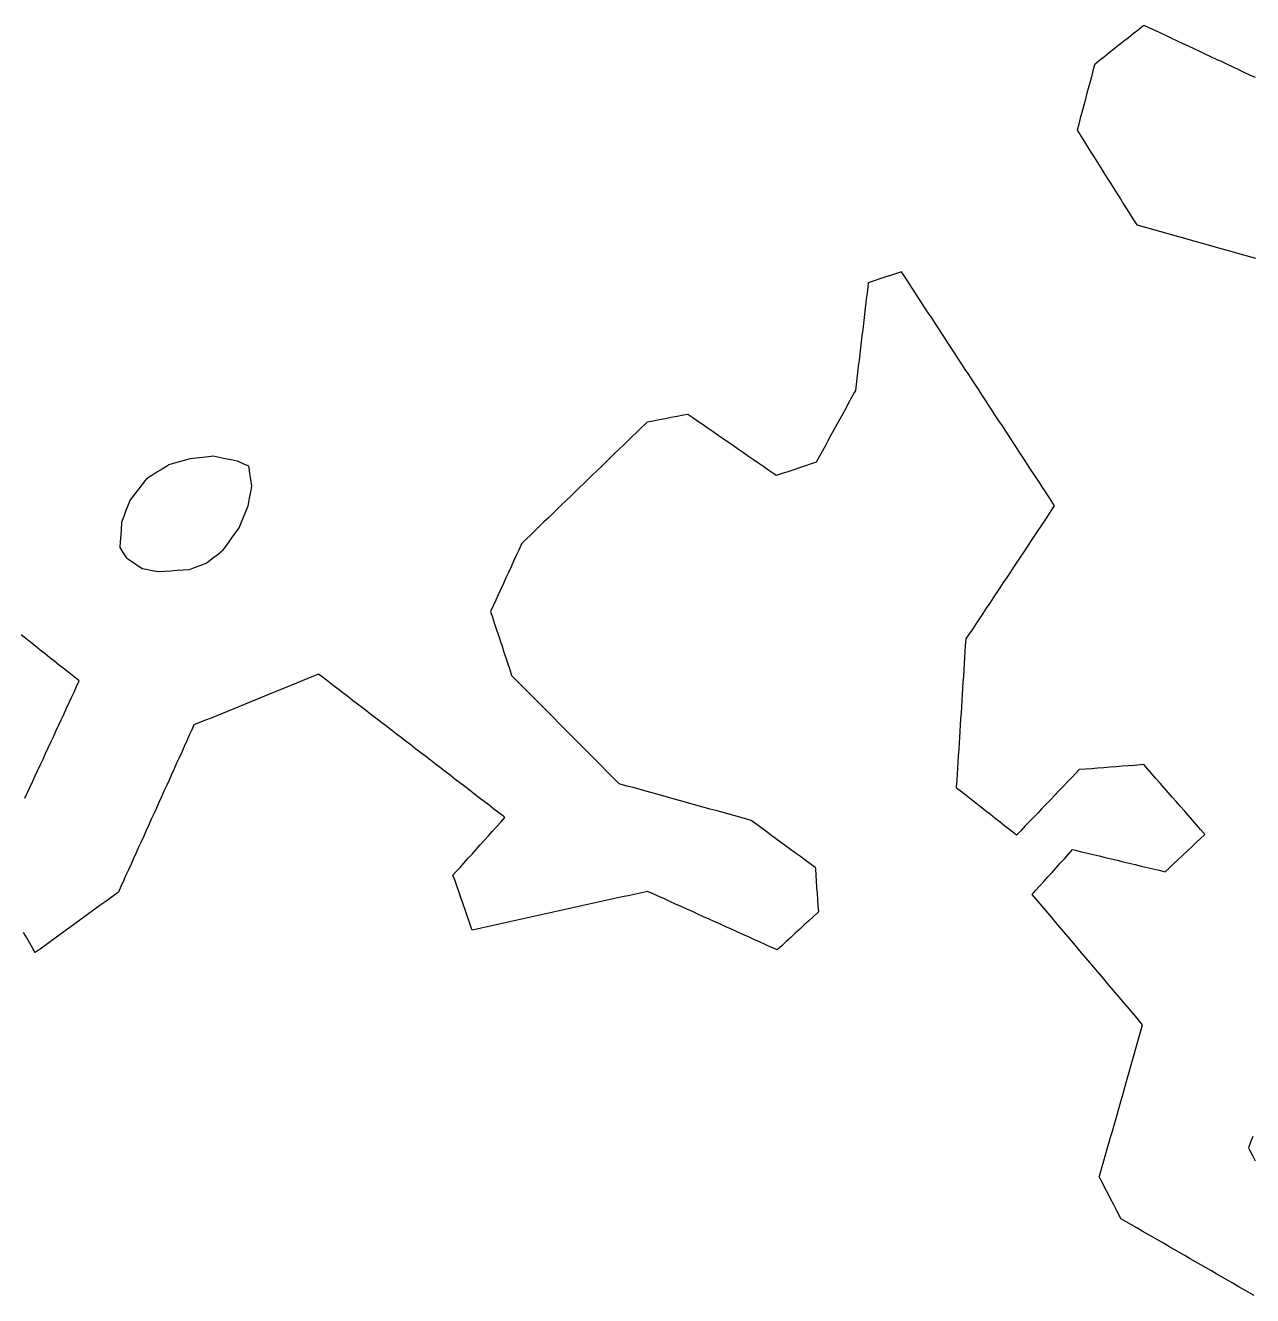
# Model space of a CAD drawing. Header units: millimetres. Extents: x 32 to 3054, y 42 to 5568.
# Drawn here: x 612 to 811.7, y 4160.3 to 4367 of the extents above; entities that cross this region are included whole.
import ezdxf

# ---------------------------------------------------------------- set-up
doc = ezdxf.new("R2010")
doc.units = ezdxf.units.MM
for name, color, linetype in [('ALL_ISLANDS', 7, 'Continuous'), ('OUTLINE_ISLAND_01', 7, 'Continuous'), ('OUTLINE_ISLAND_47', 7, 'Continuous')]:
    doc.layers.add(name, color=color, linetype=linetype)

msp = doc.modelspace()

# ---------------------------------------------------------------- linework, layer by layer
at = {"layer": 'ALL_ISLANDS'}
for points in [[(812.1095, 4358.5229), (811.2043, 4358.9479), (810.2991, 4359.3729), (809.3939, 4359.7978), (808.4887, 4360.2228), (807.5835, 4360.6478), (806.6783, 4361.0728), (805.7731, 4361.4978), (804.8679, 4361.9228), (803.9627, 4362.3477), (803.0575, 4362.7727), (802.1523, 4363.1977), (801.2471, 4363.6227), (800.3419, 4364.0477), (799.4367, 4364.4727), (798.5315, 4364.8976), (797.6263, 4365.3226), (796.7211, 4365.7476), (795.8159, 4366.1726), (794.9107, 4366.5976), (794.0055, 4367.0225), (793.8193, 4366.8758), (793.0339, 4366.2569), (792.2485, 4365.6379), (791.4631, 4365.0189), (790.6777, 4364.3999), (789.8923, 4363.7809), (789.1069, 4363.162), (788.3215, 4362.543), (787.5361, 4361.924), (786.7507, 4361.305), (785.9653, 4360.686), (785.9414, 4360.5968), (785.6835, 4359.6306), (785.4256, 4358.6645), (785.1677, 4357.6983), (784.9098, 4356.7321), (784.6519, 4355.766), (784.394, 4354.7998), (784.1361, 4353.8336), (783.8782, 4352.8675), (783.6203, 4351.9013), (783.3624, 4350.9351), (783.1044, 4349.9689), (783.2167, 4349.7907), (783.7495, 4348.9445), (784.2823, 4348.0983), (784.8152, 4347.2521), (785.348, 4346.4059), (785.8808, 4345.5596), (786.4137, 4344.7134), (786.9465, 4343.8672), (787.4793, 4343.021), (788.0122, 4342.1748), (788.545, 4341.3285), (789.0778, 4340.4823), (789.6107, 4339.6361), (790.1435, 4338.7899), (790.6763, 4337.9437), (791.2092, 4337.0975), (791.742, 4336.2512), (792.2748, 4335.405), (792.8077, 4334.5588), (792.8541, 4334.5458), (793.8168, 4334.2754), (794.7796, 4334.005), (795.7423, 4333.7346), (796.7051, 4333.4642), (797.6678, 4333.1939), (798.6306, 4332.9235), (799.5933, 4332.6531), (800.5561, 4332.3827), (801.5189, 4332.1123), (802.4816, 4331.842), (803.4444, 4331.5716), (804.4071, 4331.3012), (805.3699, 4331.0308), (806.3326, 4330.7604), (807.2954, 4330.4901), (808.2581, 4330.2197), (809.2209, 4329.9493), (810.1836, 4329.6789), (811.1464, 4329.4085), (812.1091, 4329.1382)], [(811.8885, 4160.3339), (811.0226, 4160.8342), (810.1568, 4161.3345), (809.2909, 4161.8348), (808.4251, 4162.3352), (807.5592, 4162.8355), (806.6934, 4163.3358), (805.8276, 4163.8361), (804.9617, 4164.3364), (804.0959, 4164.8367), (803.23, 4165.337), (802.3642, 4165.8374), (801.4983, 4166.3377), (800.6325, 4166.838), (799.7666, 4167.3383), (798.9008, 4167.8386), (798.035, 4168.3389), (797.1691, 4168.8392), (796.3033, 4169.3396), (795.4374, 4169.8399), (794.5716, 4170.3402), (793.7057, 4170.8405), (792.8399, 4171.3408), (791.9741, 4171.8411), (791.1082, 4172.3414), (790.2424, 4172.8418), (789.9353, 4173.4358), (789.476, 4174.3241), (789.0167, 4175.2124), (788.5574, 4176.1007), (788.0982, 4176.989), (787.6389, 4177.8773), (787.1796, 4178.7656), (786.7204, 4179.6538), (786.9201, 4180.3555), (787.194, 4181.3173), (787.4678, 4182.2791), (787.7416, 4183.2408), (788.0155, 4184.2026), (788.2893, 4185.1644), (788.5631, 4186.1262), (788.8369, 4187.0879), (789.1108, 4188.0497), (789.3846, 4189.0115), (789.6584, 4189.9733), (789.9323, 4190.9351), (790.2061, 4191.8968), (790.4799, 4192.8586), (790.7538, 4193.8204), (791.0276, 4194.7822), (791.3014, 4195.7439), (791.5752, 4196.7057), (791.8491, 4197.6675), (792.1229, 4198.6293), (792.3967, 4199.5911), (792.6706, 4200.5528), (792.9444, 4201.5146), (793.2182, 4202.4764), (793.4921, 4203.4382), (793.7659, 4204.3999), (793.2442, 4205.0157), (792.5978, 4205.7787), (791.9514, 4206.5416), (791.305, 4207.3046), (790.6586, 4208.0676), (790.0122, 4208.8306), (789.3657, 4209.5936), (788.7193, 4210.3566), (788.0729, 4211.1196), (787.4265, 4211.8825), (786.7801, 4212.6455), (786.1337, 4213.4085), (785.4873, 4214.1715), (784.8408, 4214.9345), (784.1944, 4215.6975), (783.548, 4216.4605), (782.9016, 4217.2235), (782.2552, 4217.9864), (781.6088, 4218.7494), (780.9624, 4219.5124), (780.3159, 4220.2754), (779.6695, 4221.0384), (779.0231, 4221.8014), (778.3767, 4222.5644), (777.7303, 4223.3273), (777.0839, 4224.0903), (776.4375, 4224.8533), (775.791, 4225.6163), (776.344, 4226.2291), (777.014, 4226.9714), (777.684, 4227.7138), (778.354, 4228.4562), (779.024, 4229.1985), (779.694, 4229.9409), (780.364, 4230.6833), (781.034, 4231.4257), (781.7039, 4232.168), (782.3739, 4232.9104), (782.8254, 4232.8021), (783.7978, 4232.5687), (784.7702, 4232.3353), (785.7426, 4232.102), (786.715, 4231.8686), (787.6874, 4231.6353), (788.6598, 4231.4019), (789.6321, 4231.1686), (790.6045, 4230.9352), (791.5769, 4230.7018), (792.5493, 4230.4685), (793.5217, 4230.2351), (794.4941, 4230.0018), (795.4665, 4229.7684), (796.4389, 4229.5351), (797.4113, 4229.3017), (798.0645, 4229.9126), (798.7948, 4230.5956), (799.5252, 4231.2787), (800.2556, 4231.9617), (800.9859, 4232.6448), (801.7163, 4233.3278), (802.4467, 4234.0109), (803.177, 4234.6939), (803.9074, 4235.377), (803.8451, 4235.4481), (803.186, 4236.2002), (802.527, 4236.9523), (801.8679, 4237.7044), (801.2089, 4238.4565), (800.5498, 4239.2086), (799.8908, 4239.9607), (799.2317, 4240.7128), (798.5727, 4241.4649), (797.9136, 4242.217), (797.2546, 4242.9691), (796.5955, 4243.7212), (795.9365, 4244.4733), (795.2774, 4245.2254), (794.6184, 4245.9775), (793.9593, 4246.7296), (793.4289, 4246.6888), (792.4319, 4246.6122), (791.4348, 4246.5356), (790.4378, 4246.459), (789.4407, 4246.3824), (788.4436, 4246.3058), (787.4466, 4246.2292), (786.4495, 4246.1526), (785.4525, 4246.076), (784.4554, 4245.9994), (783.4583, 4245.9228), (782.9203, 4245.3611), (782.2285, 4244.639), (781.5368, 4243.9168), (780.845, 4243.1947), (780.1533, 4242.4726), (779.4615, 4241.7504), (778.7698, 4241.0283), (778.0781, 4240.3061), (777.3863, 4239.584), (776.6946, 4238.8619), (776.0028, 4238.1397), (775.3111, 4237.4176), (774.6193, 4236.6955), (773.9276, 4235.9733), (773.2358, 4235.2512), (772.9194, 4235.5005), (772.134, 4236.1195), (771.3485, 4236.7384), (770.5631, 4237.3574), (769.7777, 4237.9763), (768.9922, 4238.5953), (768.2068, 4239.2142), (767.4214, 4239.8332), (766.6359, 4240.4521), (765.8505, 4241.071), (765.0651, 4241.69), (764.2797, 4242.3089), (763.4942, 4242.9279), (763.5107, 4243.1869), (763.5743, 4244.1848), (763.6378, 4245.1828), (763.7014, 4246.1808), (763.765, 4247.1788), (763.8285, 4248.1767), (763.8921, 4249.1747), (763.9557, 4250.1727), (764.0192, 4251.1707), (764.0828, 4252.1687), (764.1464, 4253.1666), (764.2099, 4254.1646), (764.2735, 4255.1626), (764.3371, 4256.1606), (764.4006, 4257.1585), (764.4642, 4258.1565), (764.5278, 4259.1545), (764.5913, 4260.1525), (764.6549, 4261.1504), (764.7185, 4262.1484), (764.782, 4263.1464), (764.8456, 4264.1444), (764.9092, 4265.1424), (764.9727, 4266.1403), (765.0363, 4267.1383), (765.0688, 4267.1872), (765.6218, 4268.0204), (766.1749, 4268.8535), (766.728, 4269.6866), (767.281, 4270.5198), (767.8341, 4271.3529), (768.3872, 4272.186), (768.9403, 4273.0192), (769.4933, 4273.8523), (770.0464, 4274.6854), (770.5995, 4275.5186), (771.1525, 4276.3517), (771.7056, 4277.1849), (772.2587, 4278.018), (772.8117, 4278.8511), (773.3648, 4279.6843), (773.9179, 4280.5174), (774.471, 4281.3505), (775.024, 4282.1837), (775.5771, 4283.0168), (776.1302, 4283.8499), (776.6832, 4284.6831), (777.2363, 4285.5162), (777.7894, 4286.3493), (778.3424, 4287.1825), (778.8955, 4288.0156), (779.4486, 4288.8487), (779.1592, 4289.2909), (778.6116, 4290.1276), (778.0639, 4290.9643), (777.5163, 4291.801), (776.9687, 4292.6378), (776.421, 4293.4745), (775.8734, 4294.3112), (775.3258, 4295.1479), (774.7782, 4295.9846), (774.2305, 4296.8214), (773.6829, 4297.6581), (773.1353, 4298.4948), (772.5876, 4299.3315), (772.04, 4300.1682), (771.4924, 4301.005), (770.9447, 4301.8417), (770.3971, 4302.6784), (769.8495, 4303.5151), (769.3018, 4304.3518), (768.7542, 4305.1886), (768.2066, 4306.0253), (767.6589, 4306.862), (767.1113, 4307.6987), (766.5637, 4308.5354), (766.0161, 4309.3722), (765.4684, 4310.2089), (764.9208, 4311.0456), (764.3732, 4311.8823), (763.8255, 4312.719), (763.2779, 4313.5558), (762.7303, 4314.3925), (762.1826, 4315.2292), (761.635, 4316.0659), (761.0874, 4316.9026), (760.5397, 4317.7394), (759.9921, 4318.5761), (759.4445, 4319.4128), (758.8968, 4320.2495), (758.3492, 4321.0862), (757.8016, 4321.923), (757.254, 4322.7597), (756.7063, 4323.5964), (756.1587, 4324.4331), (755.6111, 4325.2698), (755.0634, 4326.1066), (754.5158, 4326.9433), (753.8617, 4326.7229), (752.914, 4326.4037), (751.9663, 4326.0844), (751.0186, 4325.7652), (750.071, 4325.446), (749.1233, 4325.1267), (749.0452, 4324.4691), (748.9272, 4323.4761), (748.8093, 4322.483), (748.6913, 4321.49), (748.5733, 4320.497), (748.4554, 4319.504), (748.3374, 4318.511), (748.2194, 4317.5179), (748.1015, 4316.5249), (747.9835, 4315.5319), (747.8656, 4314.5389), (747.7476, 4313.5459), (747.6296, 4312.5529), (747.5117, 4311.5598), (747.3937, 4310.5668), (747.2758, 4309.5738), (747.1578, 4308.5808), (747.0398, 4307.5878), (746.9025, 4307.3373), (746.4218, 4306.4605), (745.941, 4305.5836), (745.4602, 4304.7068), (744.9795, 4303.8299), (744.4987, 4302.9531), (744.018, 4302.0762), (743.5372, 4301.1994), (743.0564, 4300.3225), (742.5757, 4299.4457), (742.0949, 4298.5688), (741.6142, 4297.692), (741.1334, 4296.8151), (740.6526, 4295.9383), (739.8619, 4295.6738), (738.9135, 4295.3567), (737.9651, 4295.0396), (737.0167, 4294.7224), (736.0683, 4294.4053), (735.1199, 4294.0882), (734.1716, 4293.771), (733.77, 4294.0485), (732.9473, 4294.6169), (732.1246, 4295.1854), (731.3018, 4295.7538), (730.4791, 4296.3223), (729.6564, 4296.8907), (728.8337, 4297.4591), (728.0109, 4298.0276), (727.1882, 4298.596), (726.3655, 4299.1645), (725.5428, 4299.7329), (724.72, 4300.3013), (723.8973, 4300.8698), (723.0746, 4301.4382), (722.2519, 4302.0067), (721.4291, 4302.5751), (720.6064, 4303.1435), (719.7837, 4303.712), (719.0482, 4303.5733), (718.0655, 4303.3881), (717.0828, 4303.2029), (716.1001, 4303.0176), (715.1174, 4302.8324), (714.1347, 4302.6471), (713.1521, 4302.4619), (712.8941, 4302.2123), (712.1755, 4301.517), (711.4568, 4300.8216), (710.7382, 4300.1262), (710.0195, 4299.4309), (709.3008, 4298.7355), (708.5822, 4298.0401), (707.8635, 4297.3448), (707.1449, 4296.6494), (706.4262, 4295.9541), (705.7075, 4295.2587), (704.9889, 4294.5633), (704.2702, 4293.868), (703.5516, 4293.1726), (702.8329, 4292.4772), (702.1143, 4291.7819), (701.3956, 4291.0865), (700.6769, 4290.3911), (699.9583, 4289.6958), (699.2396, 4289.0004), (698.521, 4288.305), (697.8023, 4287.6097), (697.0837, 4286.9143), (696.365, 4286.219), (695.6463, 4285.5236), (694.9277, 4284.8282), (694.209, 4284.1329), (693.4904, 4283.4375), (692.7717, 4282.7421), (692.6877, 4282.559), (692.2707, 4281.65), (691.8538, 4280.7411), (691.4368, 4279.8322), (691.0199, 4278.9233), (690.6029, 4278.0143), (690.186, 4277.1054), (689.769, 4276.1965), (689.3521, 4275.2875), (688.9351, 4274.3786), (688.5182, 4273.4697), (688.1012, 4272.5608), (687.6843, 4271.6518), (687.9813, 4270.7512), (688.2946, 4269.8015), (688.6078, 4268.8518), (688.921, 4267.9021), (689.2343, 4266.9525), (689.5475, 4266.0028), (689.8607, 4265.0531), (690.174, 4264.1034), (690.4872, 4263.1538), (690.8004, 4262.2041), (691.1137, 4261.2544), (691.6461, 4260.7174), (692.3502, 4260.0072), (693.0542, 4259.2971), (693.7583, 4258.5869), (694.4623, 4257.8768), (695.1664, 4257.1666), (695.8704, 4256.4564), (696.5745, 4255.7463), (697.2785, 4255.0361), (697.9826, 4254.326), (698.6866, 4253.6158), (699.3907, 4252.9057), (700.0947, 4252.1955), (700.7987, 4251.4854), (701.5028, 4250.7752), (702.2068, 4250.0651), (702.9109, 4249.3549), (703.6149, 4248.6448), (704.319, 4247.9346), (705.023, 4247.2245), (705.7271, 4246.5143), (706.4311, 4245.8042), (707.1352, 4245.094), (707.8392, 4244.3839), (708.5433, 4243.6737), (708.8891, 4243.5777), (709.8526, 4243.3103), (710.8162, 4243.0429), (711.7798, 4242.7755), (712.7434, 4242.5081), (713.707, 4242.2407), (714.6706, 4241.9733), (715.6341, 4241.7059), (716.5977, 4241.4385), (717.5613, 4241.1711), (718.5249, 4240.9037), (719.4885, 4240.6363), (720.4521, 4240.3689), (721.4157, 4240.1015), (722.3792, 4239.8341), (723.3428, 4239.5667), (724.3064, 4239.2993), (725.27, 4239.0319), (726.2336, 4238.7645), (727.1972, 4238.497), (728.1607, 4238.2296), (729.1243, 4237.9622), (730.0879, 4237.6948), (730.8342, 4237.1459), (731.6398, 4236.5534), (732.4454, 4235.9609), (733.251, 4235.3684), (734.0566, 4234.7759), (734.8621, 4234.1835), (735.6677, 4233.591), (736.4733, 4232.9985), (737.2789, 4232.406), (738.0844, 4231.8135), (738.89, 4231.221), (739.6956, 4230.6285), (740.5012, 4230.036), (740.5213, 4229.7511), (740.5917, 4228.7536), (740.6622, 4227.7561), (740.7326, 4226.7586), (740.803, 4225.761), (740.8735, 4224.7635), (740.9439, 4223.766), (741.0144, 4222.7685), (740.9294, 4222.6901), (740.1944, 4222.012), (739.4594, 4221.3339), (738.7245, 4220.6558), (737.9895, 4219.9777), (737.2545, 4219.2997), (736.5195, 4218.6216), (735.7846, 4217.9435), (735.0496, 4217.2654), (734.3146, 4216.5873), (734.1826, 4216.6468), (733.2711, 4217.0582), (732.3596, 4217.4695), (731.4481, 4217.8808), (730.5367, 4218.2921), (729.6252, 4218.7035), (728.7137, 4219.1148), (727.8022, 4219.5261), (726.8907, 4219.9374), (725.9792, 4220.3488), (725.0677, 4220.7601), (724.1562, 4221.1714), (723.2447, 4221.5827), (722.3333, 4221.9941), (721.4218, 4222.4054), (720.5103, 4222.8167), (719.5988, 4223.228), (718.6873, 4223.6393), (717.7758, 4224.0507), (716.8643, 4224.462), (715.9528, 4224.8733), (715.0413, 4225.2846), (714.1299, 4225.696), (713.2184, 4226.1073), (712.9878, 4226.0565), (712.0112, 4225.8415), (711.0346, 4225.6264), (710.058, 4225.4113), (709.0814, 4225.1963), (708.1048, 4224.9812), (707.1282, 4224.7661), (706.1516, 4224.5511), (705.175, 4224.336), (704.1984, 4224.121), (703.2218, 4223.9059), (702.2452, 4223.6908), (701.2686, 4223.4758), (700.292, 4223.2607), (699.3154, 4223.0456), (698.3388, 4222.8306), (697.3622, 4222.6155), (696.3856, 4222.4005), (695.409, 4222.1854), (694.4324, 4221.9703), (693.4558, 4221.7553), (692.4792, 4221.5402), (691.5026, 4221.3251), (690.526, 4221.1101), (689.5494, 4220.895), (688.5728, 4220.68), (687.5962, 4220.4649), (686.6196, 4220.2498), (685.643, 4220.0348), (684.6664, 4219.8197), (684.517, 4220.2508), (684.1897, 4221.1957), (683.8623, 4222.1406), (683.5349, 4223.0855), (683.2075, 4224.0304), (682.8801, 4224.9752), (682.5527, 4225.9201), (682.2254, 4226.865), (681.898, 4227.8099), (681.5706, 4228.7548), (681.9892, 4229.2193), (682.6586, 4229.9621), (683.3281, 4230.705), (683.9976, 4231.4478), (684.667, 4232.1907), (685.3365, 4232.9335), (686.006, 4233.6764), (686.6754, 4234.4192), (687.3449, 4235.1621), (688.0144, 4235.9049), (688.6838, 4236.6477), (689.3533, 4237.3906), (690.0228, 4238.1334), (689.8167, 4238.2919), (689.0241, 4238.9016), (688.2315, 4239.5114), (687.4389, 4240.1211), (686.6462, 4240.7308), (685.8536, 4241.3405), (685.061, 4241.9502), (684.2684, 4242.56), (683.4758, 4243.1697), (682.6831, 4243.7794), (681.8905, 4244.3891), (681.0979, 4244.9988), (680.3053, 4245.6085), (679.5127, 4246.2183), (678.7201, 4246.828), (677.9274, 4247.4377), (677.1348, 4248.0474), (676.3422, 4248.6571), (675.5496, 4249.2669), (674.757, 4249.8766), (673.9643, 4250.4863), (673.1717, 4251.096), (672.3791, 4251.7057), (671.5865, 4252.3154), (670.7939, 4252.9252), (670.0013, 4253.5349), (669.2086, 4254.1446), (668.416, 4254.7543), (667.6234, 4255.364), (666.8308, 4255.9738), (666.0382, 4256.5835), (665.2455, 4257.1932), (664.4529, 4257.8029), (663.6603, 4258.4126), (662.8677, 4259.0223), (662.0751, 4259.6321), (661.2825, 4260.2418), (660.4898, 4260.8515), (659.6972, 4261.4612), (658.871, 4261.1239), (657.9452, 4260.7459), (657.0194, 4260.3679), (656.0935, 4259.9899), (655.1677, 4259.6119), (654.2419, 4259.2339), (653.3161, 4258.8559), (652.3903, 4258.4779), (651.4645, 4258.0999), (650.5387, 4257.7219), (649.6129, 4257.3439), (648.6871, 4256.9659), (647.7613, 4256.588), (646.8355, 4256.21), (645.9097, 4255.832), (644.9839, 4255.454), (644.058, 4255.076), (643.1322, 4254.698), (642.2064, 4254.32), (641.2806, 4253.942), (640.3548, 4253.564), (639.429, 4253.186), (639.0799, 4252.4138), (638.668, 4251.5026), (638.2561, 4250.5913), (637.8441, 4249.6801), (637.4322, 4248.7689), (637.0203, 4247.8577), (636.6084, 4246.9465), (636.1964, 4246.0352), (635.7845, 4245.124), (635.3726, 4244.2128), (634.9607, 4243.3016), (634.5487, 4242.3904), (634.1368, 4241.4792), (633.7249, 4240.5679), (633.313, 4239.6567), (632.901, 4238.7455), (632.4891, 4237.8343), (632.0772, 4236.9231), (631.6653, 4236.0118), (631.2534, 4235.1006), (630.8414, 4234.1894), (630.4295, 4233.2782), (630.0176, 4232.367), (629.6057, 4231.4558), (629.1937, 4230.5445), (628.7818, 4229.6333), (628.3699, 4228.7221), (627.958, 4227.8109), (627.546, 4226.8997), (627.1341, 4225.9884), (626.5376, 4225.5543), (625.7291, 4224.9658), (624.9206, 4224.3773), (624.112, 4223.7889), (623.3035, 4223.2004), (622.495, 4222.6119), (621.6865, 4222.0235), (620.8779, 4221.435), (620.0694, 4220.8465), (619.2609, 4220.2581), (618.4524, 4219.6696), (617.6439, 4219.0811), (616.8353, 4218.4927), (616.0268, 4217.9042), (615.2183, 4217.3157), (614.4098, 4216.7273), (613.6013, 4216.1388), (613.2135, 4216.8117), (612.7142, 4217.6782), (612.2149, 4218.5446), (611.7156, 4219.411)], [(611.9405, 4241.296), (612.3605, 4242.2036), (612.7805, 4243.1111), (613.2004, 4244.0186), (613.6204, 4244.9262), (614.0404, 4245.8337), (614.4604, 4246.7412), (614.8804, 4247.6488), (615.3003, 4248.5563), (615.7203, 4249.4638), (616.1403, 4250.3714), (616.5603, 4251.2789), (616.9803, 4252.1864), (617.4003, 4253.094), (617.8202, 4254.0015), (618.2402, 4254.909), (618.6602, 4255.8166), (619.0802, 4256.7241), (619.5002, 4257.6316), (619.9201, 4258.5392), (620.3401, 4259.4467), (620.7601, 4260.3542), (620.6988, 4260.4028), (619.9154, 4261.0244), (619.132, 4261.6459), (618.3487, 4262.2674), (617.5653, 4262.8889), (616.7819, 4263.5105), (615.9985, 4264.132), (615.2151, 4264.7535), (614.4317, 4265.375), (613.6483, 4265.9966), (612.8649, 4266.6181), (612.0815, 4267.2396), (611.2981, 4267.8611)], [(811.6753, 4186.235), (811.3367, 4185.2941), (810.998, 4184.3532), (811.1648, 4184.0265), (811.6195, 4183.1359), (812.0743, 4182.2453)]]:
    msp.add_lwpolyline(points, dxfattribs=at)
msp.add_lwpolyline([(648.3581, 4295.2884), (647.4419, 4295.6892), (646.5258, 4296.0901), (646.4606, 4296.1037), (645.4816, 4296.3076), (644.5027, 4296.5115), (643.5237, 4296.7155), (642.5447, 4296.9194), (641.7878, 4296.8353), (640.7939, 4296.7249), (639.8, 4296.6145), (638.8061, 4296.504), (638.1915, 4296.327), (637.2305, 4296.0503), (636.2696, 4295.7736), (635.3086, 4295.4969), (635.0997, 4295.3659), (634.2524, 4294.8347), (633.4051, 4294.3035), (632.5578, 4293.7724), (631.7106, 4293.2412), (631.449, 4292.9034), (630.8367, 4292.1127), (630.2245, 4291.322), (629.6123, 4290.5314), (629, 4289.7407), (628.721, 4288.9976), (628.3695, 4288.0614), (628.018, 4287.1252), (627.6664, 4286.189), (627.6567, 4286.0553), (627.5839, 4285.0579), (627.5111, 4284.0606), (627.4383, 4283.0632), (627.3655, 4282.0659), (627.8728, 4281.2591), (628.4052, 4280.4125), (628.5041, 4280.3452), (629.3306, 4279.7822), (630.1571, 4279.2192), (630.9835, 4278.6562), (631.6791, 4278.5271), (632.6623, 4278.3446), (633.6455, 4278.162), (633.6901, 4278.1649), (634.6881, 4278.2289), (635.686, 4278.2929), (636.684, 4278.3569), (637.6819, 4278.4209), (638.6799, 4278.4848), (639.5178, 4278.8017), (640.4531, 4279.1553), (641.3885, 4279.509), (641.8268, 4279.845), (642.6204, 4280.4534), (643.414, 4281.0618), (644.2077, 4281.6702), (644.455, 4282.0177), (645.0348, 4282.8325), (645.6145, 4283.6473), (646.1943, 4284.462), (646.7741, 4285.2768), (647.1043, 4286.0875), (647.4816, 4287.0136), (647.8588, 4287.9397), (648.2361, 4288.8658), (648.2804, 4289.0928), (648.4718, 4290.0744), (648.6632, 4291.0559), (648.8546, 4292.0374), (648.842, 4292.1198), (648.691, 4293.1084), (648.54, 4294.0969), (648.3891, 4295.0855)], close=True, dxfattribs=at)
at = {"layer": 'OUTLINE_ISLAND_01'}
for points in [[(812.1095, 4358.5229), (811.2043, 4358.9479), (810.2991, 4359.3729), (809.3939, 4359.7978), (808.4887, 4360.2228), (807.5835, 4360.6478), (806.6783, 4361.0728), (805.7731, 4361.4978), (804.8679, 4361.9228), (803.9627, 4362.3477), (803.0575, 4362.7727), (802.1523, 4363.1977), (801.2471, 4363.6227), (800.3419, 4364.0477), (799.4367, 4364.4727), (798.5315, 4364.8976), (797.6263, 4365.3226), (796.7211, 4365.7476), (795.8159, 4366.1726), (794.9107, 4366.5976), (794.0055, 4367.0225), (793.8193, 4366.8758), (793.0339, 4366.2569), (792.2485, 4365.6379), (791.4631, 4365.0189), (790.6777, 4364.3999), (789.8923, 4363.7809), (789.1069, 4363.162), (788.3215, 4362.543), (787.5361, 4361.924), (786.7507, 4361.305), (785.9653, 4360.686), (785.9414, 4360.5968), (785.6835, 4359.6306), (785.4256, 4358.6645), (785.1677, 4357.6983), (784.9098, 4356.7321), (784.6519, 4355.766), (784.394, 4354.7998), (784.1361, 4353.8336), (783.8782, 4352.8675), (783.6203, 4351.9013), (783.3624, 4350.9351), (783.1044, 4349.9689), (783.2167, 4349.7907), (783.7495, 4348.9445), (784.2823, 4348.0983), (784.8152, 4347.2521), (785.348, 4346.4059), (785.8808, 4345.5596), (786.4137, 4344.7134), (786.9465, 4343.8672), (787.4793, 4343.021), (788.0122, 4342.1748), (788.545, 4341.3285), (789.0778, 4340.4823), (789.6107, 4339.6361), (790.1435, 4338.7899), (790.6763, 4337.9437), (791.2092, 4337.0975), (791.742, 4336.2512), (792.2748, 4335.405), (792.8077, 4334.5588), (792.8541, 4334.5458), (793.8168, 4334.2754), (794.7796, 4334.005), (795.7423, 4333.7346), (796.7051, 4333.4642), (797.6678, 4333.1939), (798.6306, 4332.9235), (799.5933, 4332.6531), (800.5561, 4332.3827), (801.5189, 4332.1123), (802.4816, 4331.842), (803.4444, 4331.5716), (804.4071, 4331.3012), (805.3699, 4331.0308), (806.3326, 4330.7604), (807.2954, 4330.4901), (808.2581, 4330.2197), (809.2209, 4329.9493), (810.1836, 4329.6789), (811.1464, 4329.4085), (812.1091, 4329.1382)], [(811.8885, 4160.3339), (811.0226, 4160.8342), (810.1568, 4161.3345), (809.2909, 4161.8348), (808.4251, 4162.3352), (807.5592, 4162.8355), (806.6934, 4163.3358), (805.8276, 4163.8361), (804.9617, 4164.3364), (804.0959, 4164.8367), (803.23, 4165.337), (802.3642, 4165.8374), (801.4983, 4166.3377), (800.6325, 4166.838), (799.7666, 4167.3383), (798.9008, 4167.8386), (798.035, 4168.3389), (797.1691, 4168.8392), (796.3033, 4169.3396), (795.4374, 4169.8399), (794.5716, 4170.3402), (793.7057, 4170.8405), (792.8399, 4171.3408), (791.9741, 4171.8411), (791.1082, 4172.3414), (790.2424, 4172.8418), (789.9353, 4173.4358), (789.476, 4174.3241), (789.0167, 4175.2124), (788.5574, 4176.1007), (788.0982, 4176.989), (787.6389, 4177.8773), (787.1796, 4178.7656), (786.7204, 4179.6538), (786.9201, 4180.3555), (787.194, 4181.3173), (787.4678, 4182.2791), (787.7416, 4183.2408), (788.0155, 4184.2026), (788.2893, 4185.1644), (788.5631, 4186.1262), (788.8369, 4187.0879), (789.1108, 4188.0497), (789.3846, 4189.0115), (789.6584, 4189.9733), (789.9323, 4190.9351), (790.2061, 4191.8968), (790.4799, 4192.8586), (790.7538, 4193.8204), (791.0276, 4194.7822), (791.3014, 4195.7439), (791.5752, 4196.7057), (791.8491, 4197.6675), (792.1229, 4198.6293), (792.3967, 4199.5911), (792.6706, 4200.5528), (792.9444, 4201.5146), (793.2182, 4202.4764), (793.4921, 4203.4382), (793.7659, 4204.3999), (793.2442, 4205.0157), (792.5978, 4205.7787), (791.9514, 4206.5416), (791.305, 4207.3046), (790.6586, 4208.0676), (790.0122, 4208.8306), (789.3657, 4209.5936), (788.7193, 4210.3566), (788.0729, 4211.1196), (787.4265, 4211.8825), (786.7801, 4212.6455), (786.1337, 4213.4085), (785.4873, 4214.1715), (784.8408, 4214.9345), (784.1944, 4215.6975), (783.548, 4216.4605), (782.9016, 4217.2235), (782.2552, 4217.9864), (781.6088, 4218.7494), (780.9624, 4219.5124), (780.3159, 4220.2754), (779.6695, 4221.0384), (779.0231, 4221.8014), (778.3767, 4222.5644), (777.7303, 4223.3273), (777.0839, 4224.0903), (776.4375, 4224.8533), (775.791, 4225.6163), (776.344, 4226.2291), (777.014, 4226.9714), (777.684, 4227.7138), (778.354, 4228.4562), (779.024, 4229.1985), (779.694, 4229.9409), (780.364, 4230.6833), (781.034, 4231.4257), (781.7039, 4232.168), (782.3739, 4232.9104), (782.8254, 4232.8021), (783.7978, 4232.5687), (784.7702, 4232.3353), (785.7426, 4232.102), (786.715, 4231.8686), (787.6874, 4231.6353), (788.6598, 4231.4019), (789.6321, 4231.1686), (790.6045, 4230.9352), (791.5769, 4230.7018), (792.5493, 4230.4685), (793.5217, 4230.2351), (794.4941, 4230.0018), (795.4665, 4229.7684), (796.4389, 4229.5351), (797.4113, 4229.3017), (798.0645, 4229.9126), (798.7948, 4230.5956), (799.5252, 4231.2787), (800.2556, 4231.9617), (800.9859, 4232.6448), (801.7163, 4233.3278), (802.4467, 4234.0109), (803.177, 4234.6939), (803.9074, 4235.377), (803.8451, 4235.4481), (803.186, 4236.2002), (802.527, 4236.9523), (801.8679, 4237.7044), (801.2089, 4238.4565), (800.5498, 4239.2086), (799.8908, 4239.9607), (799.2317, 4240.7128), (798.5727, 4241.4649), (797.9136, 4242.217), (797.2546, 4242.9691), (796.5955, 4243.7212), (795.9365, 4244.4733), (795.2774, 4245.2254), (794.6184, 4245.9775), (793.9593, 4246.7296), (793.4289, 4246.6888), (792.4319, 4246.6122), (791.4348, 4246.5356), (790.4378, 4246.459), (789.4407, 4246.3824), (788.4436, 4246.3058), (787.4466, 4246.2292), (786.4495, 4246.1526), (785.4525, 4246.076), (784.4554, 4245.9994), (783.4583, 4245.9228), (782.9203, 4245.3611), (782.2285, 4244.639), (781.5368, 4243.9168), (780.845, 4243.1947), (780.1533, 4242.4726), (779.4615, 4241.7504), (778.7698, 4241.0283), (778.0781, 4240.3061), (777.3863, 4239.584), (776.6946, 4238.8619), (776.0028, 4238.1397), (775.3111, 4237.4176), (774.6193, 4236.6955), (773.9276, 4235.9733), (773.2358, 4235.2512), (772.9194, 4235.5005), (772.134, 4236.1195), (771.3485, 4236.7384), (770.5631, 4237.3574), (769.7777, 4237.9763), (768.9922, 4238.5953), (768.2068, 4239.2142), (767.4214, 4239.8332), (766.6359, 4240.4521), (765.8505, 4241.071), (765.0651, 4241.69), (764.2797, 4242.3089), (763.4942, 4242.9279), (763.5107, 4243.1869), (763.5743, 4244.1848), (763.6378, 4245.1828), (763.7014, 4246.1808), (763.765, 4247.1788), (763.8285, 4248.1767), (763.8921, 4249.1747), (763.9557, 4250.1727), (764.0192, 4251.1707), (764.0828, 4252.1687), (764.1464, 4253.1666), (764.2099, 4254.1646), (764.2735, 4255.1626), (764.3371, 4256.1606), (764.4006, 4257.1585), (764.4642, 4258.1565), (764.5278, 4259.1545), (764.5913, 4260.1525), (764.6549, 4261.1504), (764.7185, 4262.1484), (764.782, 4263.1464), (764.8456, 4264.1444), (764.9092, 4265.1424), (764.9727, 4266.1403), (765.0363, 4267.1383), (765.0688, 4267.1872), (765.6218, 4268.0204), (766.1749, 4268.8535), (766.728, 4269.6866), (767.281, 4270.5198), (767.8341, 4271.3529), (768.3872, 4272.186), (768.9403, 4273.0192), (769.4933, 4273.8523), (770.0464, 4274.6854), (770.5995, 4275.5186), (771.1525, 4276.3517), (771.7056, 4277.1849), (772.2587, 4278.018), (772.8117, 4278.8511), (773.3648, 4279.6843), (773.9179, 4280.5174), (774.471, 4281.3505), (775.024, 4282.1837), (775.5771, 4283.0168), (776.1302, 4283.8499), (776.6832, 4284.6831), (777.2363, 4285.5162), (777.7894, 4286.3493), (778.3424, 4287.1825), (778.8955, 4288.0156), (779.4486, 4288.8487), (779.1592, 4289.2909), (778.6116, 4290.1276), (778.0639, 4290.9643), (777.5163, 4291.801), (776.9687, 4292.6378), (776.421, 4293.4745), (775.8734, 4294.3112), (775.3258, 4295.1479), (774.7782, 4295.9846), (774.2305, 4296.8214), (773.6829, 4297.6581), (773.1353, 4298.4948), (772.5876, 4299.3315), (772.04, 4300.1682), (771.4924, 4301.005), (770.9447, 4301.8417), (770.3971, 4302.6784), (769.8495, 4303.5151), (769.3018, 4304.3518), (768.7542, 4305.1886), (768.2066, 4306.0253), (767.6589, 4306.862), (767.1113, 4307.6987), (766.5637, 4308.5354), (766.0161, 4309.3722), (765.4684, 4310.2089), (764.9208, 4311.0456), (764.3732, 4311.8823), (763.8255, 4312.719), (763.2779, 4313.5558), (762.7303, 4314.3925), (762.1826, 4315.2292), (761.635, 4316.0659), (761.0874, 4316.9026), (760.5397, 4317.7394), (759.9921, 4318.5761), (759.4445, 4319.4128), (758.8968, 4320.2495), (758.3492, 4321.0862), (757.8016, 4321.923), (757.254, 4322.7597), (756.7063, 4323.5964), (756.1587, 4324.4331), (755.6111, 4325.2698), (755.0634, 4326.1066), (754.5158, 4326.9433), (753.8617, 4326.7229), (752.914, 4326.4037), (751.9663, 4326.0844), (751.0186, 4325.7652), (750.071, 4325.446), (749.1233, 4325.1267), (749.0452, 4324.4691), (748.9272, 4323.4761), (748.8093, 4322.483), (748.6913, 4321.49), (748.5733, 4320.497), (748.4554, 4319.504), (748.3374, 4318.511), (748.2194, 4317.5179), (748.1015, 4316.5249), (747.9835, 4315.5319), (747.8656, 4314.5389), (747.7476, 4313.5459), (747.6296, 4312.5529), (747.5117, 4311.5598), (747.3937, 4310.5668), (747.2758, 4309.5738), (747.1578, 4308.5808), (747.0398, 4307.5878), (746.9025, 4307.3373), (746.4218, 4306.4605), (745.941, 4305.5836), (745.4602, 4304.7068), (744.9795, 4303.8299), (744.4987, 4302.9531), (744.018, 4302.0762), (743.5372, 4301.1994), (743.0564, 4300.3225), (742.5757, 4299.4457), (742.0949, 4298.5688), (741.6142, 4297.692), (741.1334, 4296.8151), (740.6526, 4295.9383), (739.8619, 4295.6738), (738.9135, 4295.3567), (737.9651, 4295.0396), (737.0167, 4294.7224), (736.0683, 4294.4053), (735.1199, 4294.0882), (734.1716, 4293.771), (733.77, 4294.0485), (732.9473, 4294.6169), (732.1246, 4295.1854), (731.3018, 4295.7538), (730.4791, 4296.3223), (729.6564, 4296.8907), (728.8337, 4297.4591), (728.0109, 4298.0276), (727.1882, 4298.596), (726.3655, 4299.1645), (725.5428, 4299.7329), (724.72, 4300.3013), (723.8973, 4300.8698), (723.0746, 4301.4382), (722.2519, 4302.0067), (721.4291, 4302.5751), (720.6064, 4303.1435), (719.7837, 4303.712), (719.0482, 4303.5733), (718.0655, 4303.3881), (717.0828, 4303.2029), (716.1001, 4303.0176), (715.1174, 4302.8324), (714.1347, 4302.6471), (713.1521, 4302.4619), (712.8941, 4302.2123), (712.1755, 4301.517), (711.4568, 4300.8216), (710.7382, 4300.1262), (710.0195, 4299.4309), (709.3008, 4298.7355), (708.5822, 4298.0401), (707.8635, 4297.3448), (707.1449, 4296.6494), (706.4262, 4295.9541), (705.7075, 4295.2587), (704.9889, 4294.5633), (704.2702, 4293.868), (703.5516, 4293.1726), (702.8329, 4292.4772), (702.1143, 4291.7819), (701.3956, 4291.0865), (700.6769, 4290.3911), (699.9583, 4289.6958), (699.2396, 4289.0004), (698.521, 4288.305), (697.8023, 4287.6097), (697.0837, 4286.9143), (696.365, 4286.219), (695.6463, 4285.5236), (694.9277, 4284.8282), (694.209, 4284.1329), (693.4904, 4283.4375), (692.7717, 4282.7421), (692.6877, 4282.559), (692.2707, 4281.65), (691.8538, 4280.7411), (691.4368, 4279.8322), (691.0199, 4278.9233), (690.6029, 4278.0143), (690.186, 4277.1054), (689.769, 4276.1965), (689.3521, 4275.2875), (688.9351, 4274.3786), (688.5182, 4273.4697), (688.1012, 4272.5608), (687.6843, 4271.6518), (687.9813, 4270.7512), (688.2946, 4269.8015), (688.6078, 4268.8518), (688.921, 4267.9021), (689.2343, 4266.9525), (689.5475, 4266.0028), (689.8607, 4265.0531), (690.174, 4264.1034), (690.4872, 4263.1538), (690.8004, 4262.2041), (691.1137, 4261.2544), (691.6461, 4260.7174), (692.3502, 4260.0072), (693.0542, 4259.2971), (693.7583, 4258.5869), (694.4623, 4257.8768), (695.1664, 4257.1666), (695.8704, 4256.4564), (696.5745, 4255.7463), (697.2785, 4255.0361), (697.9826, 4254.326), (698.6866, 4253.6158), (699.3907, 4252.9057), (700.0947, 4252.1955), (700.7987, 4251.4854), (701.5028, 4250.7752), (702.2068, 4250.0651), (702.9109, 4249.3549), (703.6149, 4248.6448), (704.319, 4247.9346), (705.023, 4247.2245), (705.7271, 4246.5143), (706.4311, 4245.8042), (707.1352, 4245.094), (707.8392, 4244.3839), (708.5433, 4243.6737), (708.8891, 4243.5777), (709.8526, 4243.3103), (710.8162, 4243.0429), (711.7798, 4242.7755), (712.7434, 4242.5081), (713.707, 4242.2407), (714.6706, 4241.9733), (715.6341, 4241.7059), (716.5977, 4241.4385), (717.5613, 4241.1711), (718.5249, 4240.9037), (719.4885, 4240.6363), (720.4521, 4240.3689), (721.4157, 4240.1015), (722.3792, 4239.8341), (723.3428, 4239.5667), (724.3064, 4239.2993), (725.27, 4239.0319), (726.2336, 4238.7645), (727.1972, 4238.497), (728.1607, 4238.2296), (729.1243, 4237.9622), (730.0879, 4237.6948), (730.8342, 4237.1459), (731.6398, 4236.5534), (732.4454, 4235.9609), (733.251, 4235.3684), (734.0566, 4234.7759), (734.8621, 4234.1835), (735.6677, 4233.591), (736.4733, 4232.9985), (737.2789, 4232.406), (738.0844, 4231.8135), (738.89, 4231.221), (739.6956, 4230.6285), (740.5012, 4230.036), (740.5213, 4229.7511), (740.5917, 4228.7536), (740.6622, 4227.7561), (740.7326, 4226.7586), (740.803, 4225.761), (740.8735, 4224.7635), (740.9439, 4223.766), (741.0144, 4222.7685), (740.9294, 4222.6901), (740.1944, 4222.012), (739.4594, 4221.3339), (738.7245, 4220.6558), (737.9895, 4219.9777), (737.2545, 4219.2997), (736.5195, 4218.6216), (735.7846, 4217.9435), (735.0496, 4217.2654), (734.3146, 4216.5873), (734.1826, 4216.6468), (733.2711, 4217.0582), (732.3596, 4217.4695), (731.4481, 4217.8808), (730.5367, 4218.2921), (729.6252, 4218.7035), (728.7137, 4219.1148), (727.8022, 4219.5261), (726.8907, 4219.9374), (725.9792, 4220.3488), (725.0677, 4220.7601), (724.1562, 4221.1714), (723.2447, 4221.5827), (722.3333, 4221.9941), (721.4218, 4222.4054), (720.5103, 4222.8167), (719.5988, 4223.228), (718.6873, 4223.6393), (717.7758, 4224.0507), (716.8643, 4224.462), (715.9528, 4224.8733), (715.0413, 4225.2846), (714.1299, 4225.696), (713.2184, 4226.1073), (712.9878, 4226.0565), (712.0112, 4225.8415), (711.0346, 4225.6264), (710.058, 4225.4113), (709.0814, 4225.1963), (708.1048, 4224.9812), (707.1282, 4224.7661), (706.1516, 4224.5511), (705.175, 4224.336), (704.1984, 4224.121), (703.2218, 4223.9059), (702.2452, 4223.6908), (701.2686, 4223.4758), (700.292, 4223.2607), (699.3154, 4223.0456), (698.3388, 4222.8306), (697.3622, 4222.6155), (696.3856, 4222.4005), (695.409, 4222.1854), (694.4324, 4221.9703), (693.4558, 4221.7553), (692.4792, 4221.5402), (691.5026, 4221.3251), (690.526, 4221.1101), (689.5494, 4220.895), (688.5728, 4220.68), (687.5962, 4220.4649), (686.6196, 4220.2498), (685.643, 4220.0348), (684.6664, 4219.8197), (684.517, 4220.2508), (684.1897, 4221.1957), (683.8623, 4222.1406), (683.5349, 4223.0855), (683.2075, 4224.0304), (682.8801, 4224.9752), (682.5527, 4225.9201), (682.2254, 4226.865), (681.898, 4227.8099), (681.5706, 4228.7548), (681.9892, 4229.2193), (682.6586, 4229.9621), (683.3281, 4230.705), (683.9976, 4231.4478), (684.667, 4232.1907), (685.3365, 4232.9335), (686.006, 4233.6764), (686.6754, 4234.4192), (687.3449, 4235.1621), (688.0144, 4235.9049), (688.6838, 4236.6477), (689.3533, 4237.3906), (690.0228, 4238.1334), (689.8167, 4238.2919), (689.0241, 4238.9016), (688.2315, 4239.5114), (687.4389, 4240.1211), (686.6462, 4240.7308), (685.8536, 4241.3405), (685.061, 4241.9502), (684.2684, 4242.56), (683.4758, 4243.1697), (682.6831, 4243.7794), (681.8905, 4244.3891), (681.0979, 4244.9988), (680.3053, 4245.6085), (679.5127, 4246.2183), (678.7201, 4246.828), (677.9274, 4247.4377), (677.1348, 4248.0474), (676.3422, 4248.6571), (675.5496, 4249.2669), (674.757, 4249.8766), (673.9643, 4250.4863), (673.1717, 4251.096), (672.3791, 4251.7057), (671.5865, 4252.3154), (670.7939, 4252.9252), (670.0013, 4253.5349), (669.2086, 4254.1446), (668.416, 4254.7543), (667.6234, 4255.364), (666.8308, 4255.9738), (666.0382, 4256.5835), (665.2455, 4257.1932), (664.4529, 4257.8029), (663.6603, 4258.4126), (662.8677, 4259.0223), (662.0751, 4259.6321), (661.2825, 4260.2418), (660.4898, 4260.8515), (659.6972, 4261.4612), (658.871, 4261.1239), (657.9452, 4260.7459), (657.0194, 4260.3679), (656.0935, 4259.9899), (655.1677, 4259.6119), (654.2419, 4259.2339), (653.3161, 4258.8559), (652.3903, 4258.4779), (651.4645, 4258.0999), (650.5387, 4257.7219), (649.6129, 4257.3439), (648.6871, 4256.9659), (647.7613, 4256.588), (646.8355, 4256.21), (645.9097, 4255.832), (644.9839, 4255.454), (644.058, 4255.076), (643.1322, 4254.698), (642.2064, 4254.32), (641.2806, 4253.942), (640.3548, 4253.564), (639.429, 4253.186), (639.0799, 4252.4138), (638.668, 4251.5026), (638.2561, 4250.5913), (637.8441, 4249.6801), (637.4322, 4248.7689), (637.0203, 4247.8577), (636.6084, 4246.9465), (636.1964, 4246.0352), (635.7845, 4245.124), (635.3726, 4244.2128), (634.9607, 4243.3016), (634.5487, 4242.3904), (634.1368, 4241.4792), (633.7249, 4240.5679), (633.313, 4239.6567), (632.901, 4238.7455), (632.4891, 4237.8343), (632.0772, 4236.9231), (631.6653, 4236.0118), (631.2534, 4235.1006), (630.8414, 4234.1894), (630.4295, 4233.2782), (630.0176, 4232.367), (629.6057, 4231.4558), (629.1937, 4230.5445), (628.7818, 4229.6333), (628.3699, 4228.7221), (627.958, 4227.8109), (627.546, 4226.8997), (627.1341, 4225.9884), (626.5376, 4225.5543), (625.7291, 4224.9658), (624.9206, 4224.3773), (624.112, 4223.7889), (623.3035, 4223.2004), (622.495, 4222.6119), (621.6865, 4222.0235), (620.8779, 4221.435), (620.0694, 4220.8465), (619.2609, 4220.2581), (618.4524, 4219.6696), (617.6439, 4219.0811), (616.8353, 4218.4927), (616.0268, 4217.9042), (615.2183, 4217.3157), (614.4098, 4216.7273), (613.6013, 4216.1388), (613.2135, 4216.8117), (612.7142, 4217.6782), (612.2149, 4218.5446), (611.7156, 4219.411)], [(611.9405, 4241.296), (612.3605, 4242.2036), (612.7805, 4243.1111), (613.2004, 4244.0186), (613.6204, 4244.9262), (614.0404, 4245.8337), (614.4604, 4246.7412), (614.8804, 4247.6488), (615.3003, 4248.5563), (615.7203, 4249.4638), (616.1403, 4250.3714), (616.5603, 4251.2789), (616.9803, 4252.1864), (617.4003, 4253.094), (617.8202, 4254.0015), (618.2402, 4254.909), (618.6602, 4255.8166), (619.0802, 4256.7241), (619.5002, 4257.6316), (619.9201, 4258.5392), (620.3401, 4259.4467), (620.7601, 4260.3542), (620.6988, 4260.4028), (619.9154, 4261.0244), (619.132, 4261.6459), (618.3487, 4262.2674), (617.5653, 4262.8889), (616.7819, 4263.5105), (615.9985, 4264.132), (615.2151, 4264.7535), (614.4317, 4265.375), (613.6483, 4265.9966), (612.8649, 4266.6181), (612.0815, 4267.2396), (611.2981, 4267.8611)], [(811.6753, 4186.235), (811.3367, 4185.2941), (810.998, 4184.3532), (811.1648, 4184.0265), (811.6195, 4183.1359), (812.0743, 4182.2453)]]:
    msp.add_lwpolyline(points, dxfattribs=at)
at = {"layer": 'OUTLINE_ISLAND_47'}
msp.add_lwpolyline([(648.3581, 4295.2884), (647.4419, 4295.6892), (646.5258, 4296.0901), (646.4606, 4296.1037), (645.4816, 4296.3076), (644.5027, 4296.5115), (643.5237, 4296.7155), (642.5447, 4296.9194), (641.7878, 4296.8353), (640.7939, 4296.7249), (639.8, 4296.6145), (638.8061, 4296.504), (638.1915, 4296.327), (637.2305, 4296.0503), (636.2696, 4295.7736), (635.3086, 4295.4969), (635.0997, 4295.3659), (634.2524, 4294.8347), (633.4051, 4294.3035), (632.5578, 4293.7724), (631.7106, 4293.2412), (631.449, 4292.9034), (630.8367, 4292.1127), (630.2245, 4291.322), (629.6123, 4290.5314), (629, 4289.7407), (628.721, 4288.9976), (628.3695, 4288.0614), (628.018, 4287.1252), (627.6664, 4286.189), (627.6567, 4286.0553), (627.5839, 4285.0579), (627.5111, 4284.0606), (627.4383, 4283.0632), (627.3655, 4282.0659), (627.8728, 4281.2591), (628.4052, 4280.4125), (628.5041, 4280.3452), (629.3306, 4279.7822), (630.1571, 4279.2192), (630.9835, 4278.6562), (631.6791, 4278.5271), (632.6623, 4278.3446), (633.6455, 4278.162), (633.6901, 4278.1649), (634.6881, 4278.2289), (635.686, 4278.2929), (636.684, 4278.3569), (637.6819, 4278.4209), (638.6799, 4278.4848), (639.5178, 4278.8017), (640.4531, 4279.1553), (641.3885, 4279.509), (641.8268, 4279.845), (642.6204, 4280.4534), (643.414, 4281.0618), (644.2077, 4281.6702), (644.455, 4282.0177), (645.0348, 4282.8325), (645.6145, 4283.6473), (646.1943, 4284.462), (646.7741, 4285.2768), (647.1043, 4286.0875), (647.4816, 4287.0136), (647.8588, 4287.9397), (648.2361, 4288.8658), (648.2804, 4289.0928), (648.4718, 4290.0744), (648.6632, 4291.0559), (648.8546, 4292.0374), (648.842, 4292.1198), (648.691, 4293.1084), (648.54, 4294.0969), (648.3891, 4295.0855)], close=True, dxfattribs=at)

doc.saveas('drawing.dxf')
